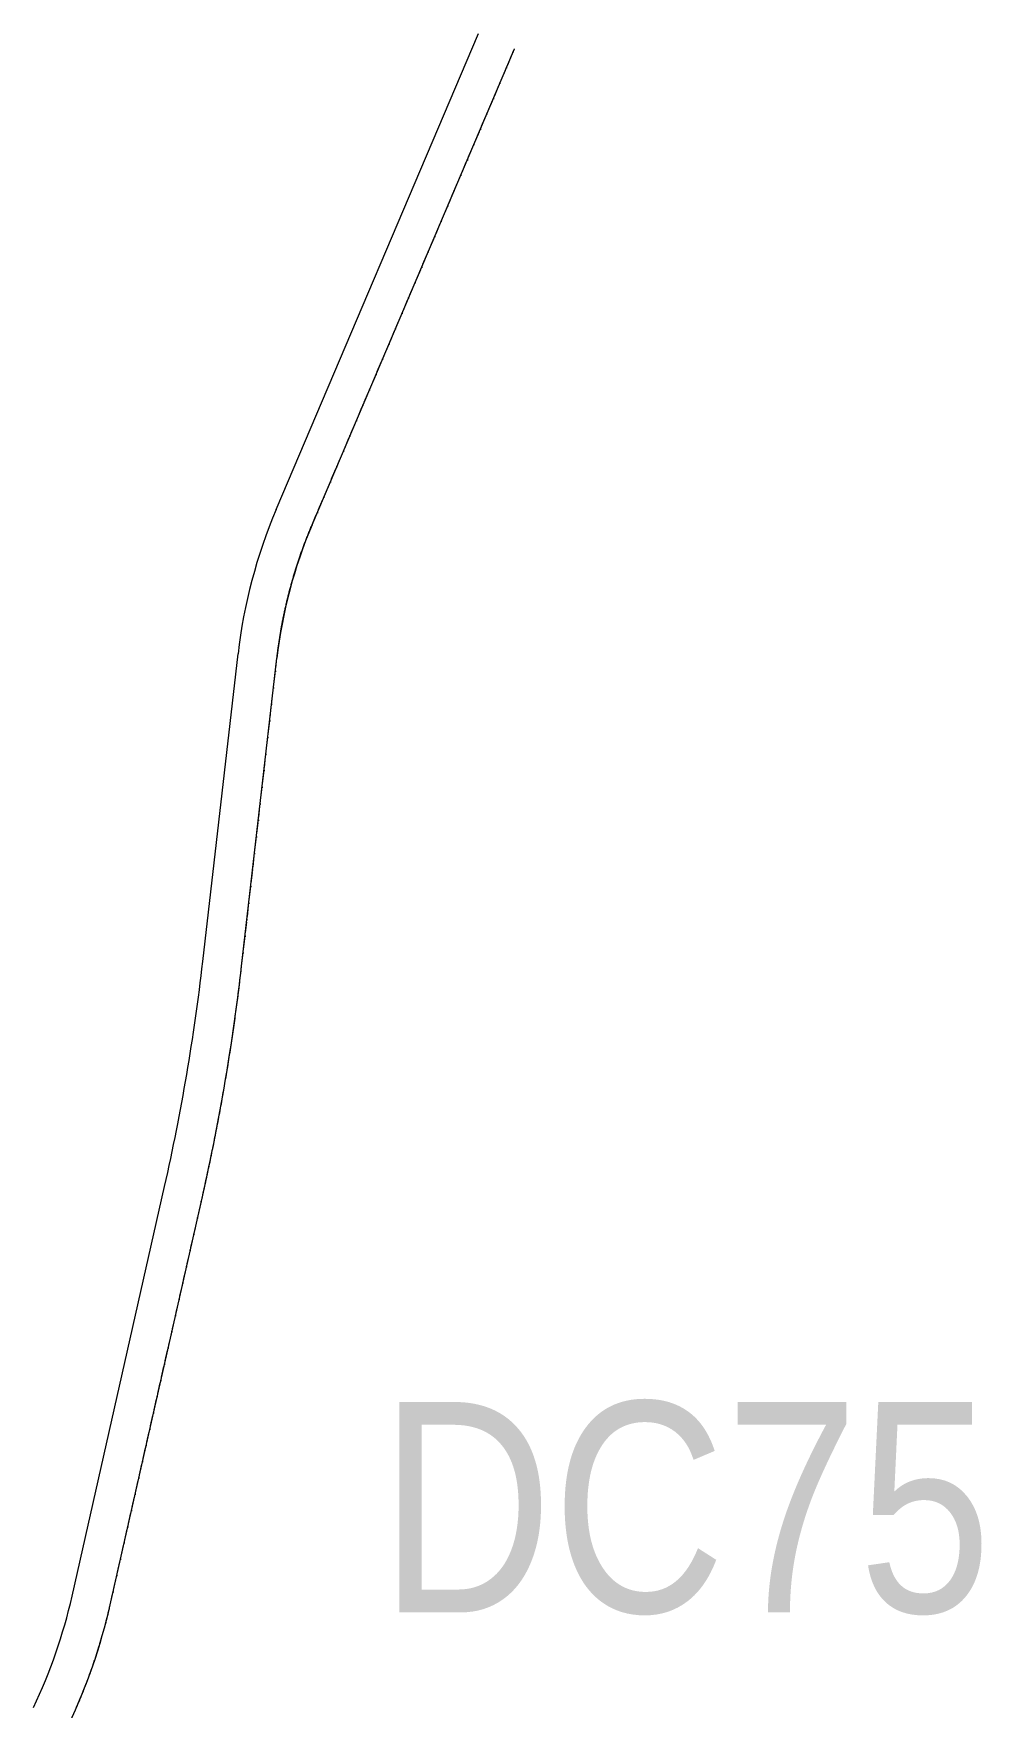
# Model space of a CAD drawing. Header units: metres. Extents: x 549578 to 552528, y 1838214 to 1839864.
# Drawn here: x 552066 to 552381, y 1839308 to 1839864 of the extents above; entities that cross this region are included whole.
import ezdxf
from ezdxf.enums import TextEntityAlignment as Align

# ---------------------------------------------------------------- set-up
doc = ezdxf.new("R2010")
doc.units = ezdxf.units.M
doc.header["$LTSCALE"] = 0.72
doc.linetypes.add('DOT_DASHED', pattern=[7.7, 5, -1.2, 0.3, -1.2])
doc.layers.add('1', color=7, linetype='Continuous', lineweight=13)
doc.layers.add('22', color=7, linetype='DOT_DASHED', lineweight=13)
doc.layers.add('62', color=7, linetype='Continuous')

msp = doc.modelspace()

# ---------------------------------------------------------------- linework, layer by layer
at = {"layer": '1'}
for p, q in [((552146.17, 1839706.09), (552213.45, 1839864.46)), ((552158.13, 1839701.01), (552225.42, 1839859.38)), ((552121.79, 1839555.75), (552133.52, 1839658.13)), ((552134.71, 1839554.27), (552146.43, 1839656.65)), ((552078.32, 1839344.68), (552109.1, 1839480.96)), ((552091, 1839341.81), (552121.78, 1839478.09))]:
    msp.add_line(p, q, dxfattribs=at)
for centre, radius, start, end in [((552305.39, 1839638.44), 173, 156.9819, 173.4668), ((552305.39, 1839638.44), 160, 156.9819, 173.4668), ((551424.35, 1839635.62), 702, 347.2723, 353.46678), ((551424.35, 1839635.62), 715, 347.2723, 353.46678), ((551905.67, 1839383.67), 177, 334.5637, 347.2723), ((551905.67, 1839383.67), 190, 334.5637, 347.2723)]:
    msp.add_arc(centre, radius, start, end, dxfattribs=at)
at = {"layer": '22'}
for points in [[(552152, 1839683.96), (552152.11, 1839684.3), (552152.21, 1839684.64), (552152.31, 1839684.98), (552152.42, 1839685.33), (552152.52, 1839685.67), (552152.63, 1839686.01), (552152.73, 1839686.35), (552152.84, 1839686.69), (552152.95, 1839687.03), (552153.06, 1839687.37), (552153.17, 1839687.71), (552153.28, 1839688.05), (552153.39, 1839688.39), (552153.5, 1839688.73), (552153.62, 1839689.07), (552153.73, 1839689.41), (552153.84, 1839689.75), (552153.96, 1839690.09), (552154.08, 1839690.43), (552154.19, 1839690.77), (552154.31, 1839691.11), (552154.43, 1839691.44), (552154.55, 1839691.78), (552154.67, 1839692.12), (552154.79, 1839692.45), (552154.91, 1839692.79), (552155.03, 1839693.13), (552155.15, 1839693.46), (552155.28, 1839693.8), (552155.4, 1839694.13), (552155.52, 1839694.47), (552155.65, 1839694.81), (552155.78, 1839695.14), (552155.9, 1839695.47), (552156.03, 1839695.81), (552156.16, 1839696.14), (552156.29, 1839696.48), (552156.42, 1839696.81), (552156.55, 1839697.14), (552156.68, 1839697.47), (552156.81, 1839697.81), (552156.95, 1839698.14), (552157.08, 1839698.47), (552157.22, 1839698.8), (552157.35, 1839699.13), (552157.49, 1839699.46), (552157.62, 1839699.8), (552157.76, 1839700.13), (552157.9, 1839700.46), (552158.04, 1839700.79), (552158.13, 1839701.01), (552225.42, 1839859.38)], [(552147.82, 1839666.21), (552147.88, 1839666.56), (552147.95, 1839666.91), (552148.01, 1839667.26), (552148.08, 1839667.61), (552148.14, 1839667.97), (552148.21, 1839668.32), (552148.27, 1839668.67), (552148.34, 1839669.02), (552148.41, 1839669.37), (552148.48, 1839669.72), (552148.55, 1839670.07), (552148.62, 1839670.42), (552148.69, 1839670.77), (552148.77, 1839671.12), (552148.84, 1839671.47), (552148.91, 1839671.82), (552148.99, 1839672.17), (552149.07, 1839672.52), (552149.14, 1839672.87), (552149.22, 1839673.22), (552149.3, 1839673.57), (552149.38, 1839673.92), (552149.46, 1839674.27), (552149.54, 1839674.62), (552149.62, 1839674.97), (552149.7, 1839675.31), (552149.78, 1839675.66), (552149.87, 1839676.01), (552149.95, 1839676.36), (552150.04, 1839676.71), (552150.12, 1839677.05), (552150.21, 1839677.4), (552150.3, 1839677.75), (552150.38, 1839678.09), (552150.47, 1839678.44), (552150.56, 1839678.79), (552150.65, 1839679.13), (552150.75, 1839679.48), (552150.84, 1839679.82), (552150.93, 1839680.17), (552151.02, 1839680.51), (552151.12, 1839680.86), (552151.21, 1839681.2), (552151.31, 1839681.55), (552151.41, 1839681.89), (552151.5, 1839682.24), (552151.6, 1839682.58), (552151.7, 1839682.93), (552151.8, 1839683.27), (552151.9, 1839683.61), (552152, 1839683.96)], [(552127.14, 1839504.02), (552127.27, 1839504.76), (552127.41, 1839505.5), (552127.55, 1839506.25), (552127.69, 1839506.99), (552127.82, 1839507.73), (552127.96, 1839508.48), (552128.09, 1839509.22), (552128.22, 1839509.97), (552128.36, 1839510.71), (552128.49, 1839511.46), (552128.62, 1839512.2), (552128.75, 1839512.95), (552128.88, 1839513.69), (552129.01, 1839514.44), (552129.13, 1839515.18), (552129.26, 1839515.93), (552129.39, 1839516.67), (552129.51, 1839517.42), (552129.64, 1839518.17), (552129.76, 1839518.91), (552129.89, 1839519.66), (552130.01, 1839520.4), (552130.13, 1839521.15), (552130.25, 1839521.9), (552130.37, 1839522.64), (552130.49, 1839523.39), (552130.61, 1839524.14), (552130.72, 1839524.89), (552130.84, 1839525.63), (552130.96, 1839526.38), (552131.07, 1839527.13), (552131.19, 1839527.87), (552131.3, 1839528.62), (552131.41, 1839529.37), (552131.52, 1839530.12), (552131.64, 1839530.87), (552131.75, 1839531.61), (552131.86, 1839532.36), (552131.96, 1839533.11), (552132.07, 1839533.86), (552132.18, 1839534.61), (552132.29, 1839535.36), (552132.39, 1839536.11), (552132.5, 1839536.86), (552132.6, 1839537.6), (552132.7, 1839538.35), (552132.81, 1839539.1), (552132.91, 1839539.85), (552133.01, 1839540.6), (552133.11, 1839541.35), (552133.21, 1839542.1), (552133.31, 1839542.85), (552133.41, 1839543.6), (552133.5, 1839544.35), (552133.6, 1839545.1), (552133.69, 1839545.85), (552133.79, 1839546.6), (552133.88, 1839547.35), (552133.97, 1839548.1), (552134.07, 1839548.85), (552134.16, 1839549.6), (552134.25, 1839550.36), (552134.34, 1839551.11), (552134.43, 1839551.86), (552134.52, 1839552.61), (552134.6, 1839553.36), (552134.69, 1839554.11), (552134.71, 1839554.27), (552146.43, 1839656.65), (552146.47, 1839657), (552146.52, 1839657.36), (552146.56, 1839657.71), (552146.6, 1839658.07), (552146.65, 1839658.42), (552146.69, 1839658.78), (552146.74, 1839659.13), (552146.78, 1839659.49), (552146.83, 1839659.84), (552146.88, 1839660.2), (552146.93, 1839660.55), (552146.98, 1839660.91), (552147.03, 1839661.26), (552147.08, 1839661.61), (552147.13, 1839661.97), (552147.19, 1839662.32), (552147.24, 1839662.67), (552147.29, 1839663.03), (552147.35, 1839663.38), (552147.41, 1839663.74), (552147.46, 1839664.09), (552147.52, 1839664.44), (552147.58, 1839664.79), (552147.64, 1839665.15), (552147.7, 1839665.5), (552147.76, 1839665.85), (552147.82, 1839666.21)], [(552084.58, 1839319.7), (552084.71, 1839320.07), (552084.84, 1839320.44), (552084.97, 1839320.8), (552085.1, 1839321.17), (552085.22, 1839321.54), (552085.35, 1839321.91), (552085.48, 1839322.28), (552085.6, 1839322.65), (552085.73, 1839323.02), (552085.85, 1839323.39), (552085.97, 1839323.76), (552086.1, 1839324.13), (552086.22, 1839324.5), (552086.34, 1839324.87), (552086.46, 1839325.24), (552086.58, 1839325.61), (552086.7, 1839325.98), (552086.82, 1839326.35), (552086.93, 1839326.72), (552087.05, 1839327.1), (552087.17, 1839327.47), (552087.28, 1839327.84), (552087.4, 1839328.21), (552087.51, 1839328.59), (552087.62, 1839328.96), (552087.73, 1839329.33), (552087.84, 1839329.71), (552087.95, 1839330.08), (552088.06, 1839330.45), (552088.17, 1839330.83), (552088.28, 1839331.2), (552088.39, 1839331.58), (552088.5, 1839331.95), (552088.6, 1839332.33), (552088.71, 1839332.7), (552088.81, 1839333.08), (552088.91, 1839333.46), (552089.02, 1839333.83), (552089.12, 1839334.21), (552089.22, 1839334.59), (552089.32, 1839334.96), (552089.42, 1839335.34), (552089.52, 1839335.72), (552089.62, 1839336.09), (552089.71, 1839336.47), (552089.81, 1839336.85), (552089.91, 1839337.23), (552090, 1839337.6), (552090.09, 1839337.98), (552090.19, 1839338.36), (552090.28, 1839338.74), (552090.37, 1839339.12), (552090.46, 1839339.5), (552090.55, 1839339.88), (552090.64, 1839340.26), (552090.73, 1839340.64), (552090.82, 1839341.02), (552090.91, 1839341.4), (552090.99, 1839341.78), (552091, 1839341.81), (552121.78, 1839478.09), (552121.95, 1839478.83), (552122.11, 1839479.57), (552122.28, 1839480.31), (552122.44, 1839481.05), (552122.61, 1839481.78), (552122.77, 1839482.52), (552122.93, 1839483.26), (552123.09, 1839484), (552123.25, 1839484.74), (552123.41, 1839485.48), (552123.57, 1839486.22), (552123.73, 1839486.96), (552123.88, 1839487.7), (552124.04, 1839488.44), (552124.19, 1839489.18), (552124.35, 1839489.92), (552124.5, 1839490.66), (552124.66, 1839491.4), (552124.81, 1839492.14), (552124.96, 1839492.88), (552125.11, 1839493.62), (552125.26, 1839494.36), (552125.41, 1839495.11), (552125.56, 1839495.85), (552125.7, 1839496.59), (552125.85, 1839497.33), (552126, 1839498.07), (552126.14, 1839498.82), (552126.29, 1839499.56), (552126.43, 1839500.3), (552126.57, 1839501.04), (552126.71, 1839501.79), (552126.86, 1839502.53), (552127, 1839503.27), (552127.14, 1839504.02)], [(552079.68, 1839307.39), (552079.84, 1839307.74), (552079.99, 1839308.1), (552080.15, 1839308.46), (552080.3, 1839308.82), (552080.46, 1839309.18), (552080.61, 1839309.53), (552080.76, 1839309.89), (552080.91, 1839310.25), (552081.06, 1839310.61), (552081.21, 1839310.97), (552081.36, 1839311.33), (552081.51, 1839311.69), (552081.65, 1839312.05), (552081.8, 1839312.42), (552081.95, 1839312.78), (552082.09, 1839313.14), (552082.24, 1839313.5), (552082.38, 1839313.86), (552082.52, 1839314.23), (552082.67, 1839314.59), (552082.81, 1839314.95), (552082.95, 1839315.32), (552083.09, 1839315.68), (552083.23, 1839316.04), (552083.36, 1839316.41), (552083.5, 1839316.77), (552083.64, 1839317.14), (552083.78, 1839317.5), (552083.91, 1839317.87), (552084.05, 1839318.24), (552084.18, 1839318.6), (552084.31, 1839318.97), (552084.44, 1839319.33), (552084.58, 1839319.7)]]:
    msp.add_lwpolyline(points, dxfattribs=at)

# ---------------------------------------------------------------- texts
at = {"layer": '62', "width": 0.85}
msp.add_text('DC75', height=70, dxfattribs=at).set_placement((552282.3, 1839339.29), align=Align.CENTER)

doc.saveas('drawing.dxf')
